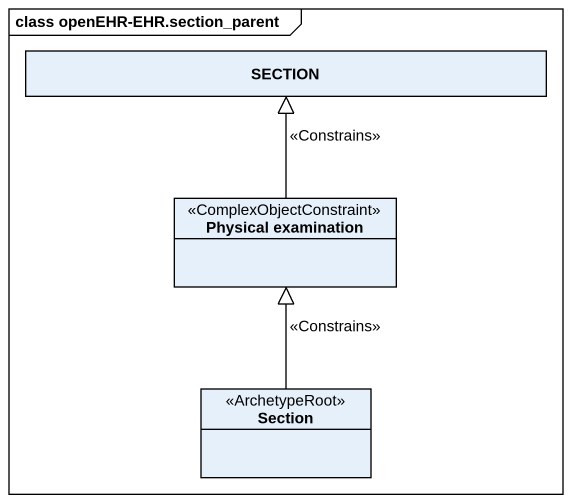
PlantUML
@startuml
mainframe class openEHR-EHR.section_parent
hide circle
hide empty members
class SECTION
class "Physical examination" as Physical_examination <<ComplexObjectConstraint>>
class Section <<ArchetypeRoot>>
Physical_examination -up-|> SECTION : <<Constrains>>
Section -up-|> Physical_examination : <<Constrains>>
@enduml
